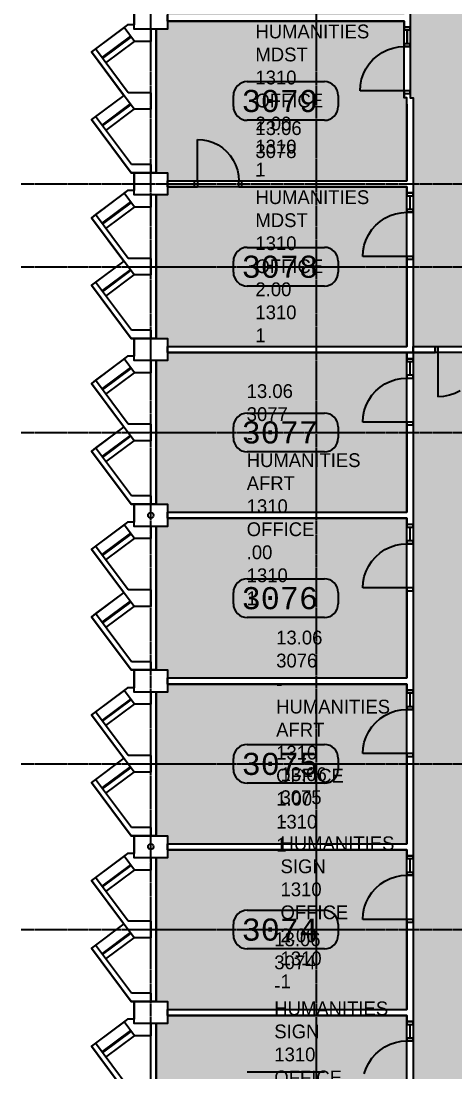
# Model space of a CAD drawing. Header units: millimetres. Extents: x -67062 to 59842, y -55557 to 30708.
# Drawn here: x -67062 to -59203, y 1581 to 20606 of the extents above; entities that cross this region are included whole.
import ezdxf

# ---------------------------------------------------------------- set-up
doc = ezdxf.new("R2010")
doc.units = ezdxf.units.MM
doc.header["$MEASUREMENT"] = 0
doc.linetypes.add('PCENTRE', pattern=[50.8, 31.75, -6.35, 6.35, -6.35])
doc.linetypes.add('PCENTRE2', pattern=[28.575, 19.05, -3.175, 3.175, -3.175])
for name, color, linetype in [('Boundaries_and_building_grids', 140, 'PCENTRE2'), ('COLUMNS_P5', 5, 'CONTINUOUS'), ('DR', 8, 'CONTINUOUS'), ('GROS$', 1, 'CONTINUOUS'), ('HL-TMP', 7, 'CONTINUOUS'), ('RM$', 5, 'CONTINUOUS'), ('RM$TXT', 5, 'CONTINUOUS'), ('SAPSE_P7', 9, 'CONTINUOUS'), ('WA', 6, 'CONTINUOUS'), ('WA_EXT', 7, 'CONTINUOUS'), ('WN', 4, 'CONTINUOUS')]:
    doc.layers.add(name, color=color, linetype=linetype)
doc.styles.add('MONOTXT', font='monotxt.shx')

msp = doc.modelspace()

# ---------------------------------------------------------------- hatches: boundary and pattern name
at = {"layer": 'HL-TMP', "linetype": 'Continuous', "true_color": 0xffff00}
h = msp.add_hatch(color=2, dxfattribs=at)
h.paths.add_polyline_path([(-10767, -27742), (-10912, -27742), (-10912, -27592), (-11133, -27592), (-11345, -27255), (-13079, -27255), (-13292, -27592), (-13512, -27592), (-13512, -27742), (-13657, -27742), (-13657, -32257), (-12397, -32257), (-10767, -32257)], flags=0)
h.paths.add_polyline_path([(5687, -32042), (5588, -32042), (5588, -31897), (168, -31897), (168, -33127), (168, -34787), (5588, -34787), (5588, -34642), (5687, -34642)], flags=0)
h.paths.add_polyline_path([(5687, -29042), (5588, -29042), (5588, -27252), (4488, -27252), (4488, -27742), (4088, -27742), (4088, -27252), (168, -27252), (168, -30127), (168, -31787), (5588, -31787), (5588, -31642), (5687, -31642)], flags=0)
h.paths.add_polyline_path([(-34822, -41912), (-35819, -41912), (-37657, -41912), (-37657, -46642), (-37512, -46642), (-37512, -46742), (-34912, -46742), (-34912, -46242), (-34822, -46242)], flags=0)
h.paths.add_polyline_path([(-30234, -41912), (-31197, -41912), (-34712, -41912), (-34712, -46242), (-34512, -46242), (-34512, -46742), (-31912, -46742), (-31912, -46642), (-31512, -46642), (-31512, -46742), (-30234, -46741)], flags=0)
h.paths.add_polyline_path([(-25767, -41912), (-28197, -41912), (-30124, -41912), (-30124, -46741), (-28912, -46742), (-28912, -46642), (-28512, -46642), (-28512, -46742), (-25912, -46742), (-25912, -46642), (-25767, -46642)], flags=0)
h.paths.add_polyline_path([(-22767, -41912), (-25197, -41912), (-25657, -41912), (-25657, -46642), (-25512, -46642), (-25512, -46742), (-22912, -46742), (-22912, -46642), (-22767, -46642)], flags=0)
h.paths.add_polyline_path([(-19767, -41912), (-22197, -41912), (-22657, -41912), (-22657, -46642), (-22512, -46642), (-22512, -46742), (-19912, -46742), (-19912, -46642), (-19767, -46642)], flags=0)
h.paths.add_polyline_path([(-16767, -41912), (-19197, -41912), (-19657, -41912), (-19657, -46642), (-19512, -46642), (-19512, -46742), (-16912, -46742), (-16912, -46642), (-16767, -46642)], flags=0)
h.paths.add_polyline_path([(-13767, -41912), (-16197, -41912), (-16657, -41912), (-16657, -46642), (-16512, -46642), (-16512, -46742), (-13912, -46742), (-13912, -46642), (-13767, -46642)], flags=0)
h.paths.add_polyline_path([(-10767, -41912), (-13197, -41912), (-13657, -41912), (-13657, -46642), (-13512, -46642), (-13512, -46742), (-10912, -46742), (-10912, -46642), (-10767, -46642)], flags=0)
h.paths.add_polyline_path([(-7767, -41912), (-10197, -41912), (-10657, -41912), (-10657, -46642), (-10512, -46642), (-10512, -46742), (-7912, -46742), (-7912, -46642), (-7767, -46642)], flags=0)
h.paths.add_polyline_path([(-4767, -41912), (-7197, -41912), (-7657, -41912), (-7657, -46642), (-7512, -46642), (-7512, -46742), (-4912, -46742), (-4912, -46642), (-4767, -46642)], flags=0)
h.paths.add_polyline_path([(-1767, -41912), (-4197, -41912), (-4657, -41912), (-4657, -46642), (-4512, -46642), (-4512, -46742), (-1912, -46742), (-1912, -46242), (-1767, -46242)], flags=0)
h.paths.add_polyline_path([(1233, -42397), (-1050, -42397), (-1657, -42397), (-1657, -46242), (-1512, -46242), (-1512, -46742), (1088, -46742), (1088, -46642), (1233, -46642)], flags=0)
h.paths.add_polyline_path([(5688, -42542), (5588, -42542), (5588, -42142), (5688, -42142), (5688, -40897), (168, -40897), (168, -42127), (168, -42287), (1343, -42287), (1343, -46642), (1488, -46642), (1488, -46742), (4088, -46742), (4088, -46642), (4488, -46642), (4488, -46742), (5648, -46742), (5687, -46702), (5687, -45542), (5588, -45542), (5588, -45142), (5688, -45142)], flags=0)
h.paths.add_polyline_path([(5588, -37897), (168, -37897), (168, -39127), (168, -40787), (5688, -40787), (5688, -39542), (5588, -39542)], flags=0)
h.paths.add_polyline_path([(-61767, -37877), (-60072, -37877), (-60072, -36887), (-60072, -36397), (-64412, -36397), (-64412, -36542), (-64612, -36542), (-64612, -39142), (-64412, -39142), (-64412, -39542), (-64712, -39542), (-64712, -40852), (-64673, -40892), (-63412, -40892), (-63412, -40492), (-61767, -40492)], flags=0)
h.paths.add_polyline_path([(-60072, -33842), (-60072, -33397), (-64412, -33397), (-64412, -33542), (-64612, -33542), (-64612, -36142), (-64412, -36142), (-64412, -36287), (-60072, -36287)], flags=0)
h.paths.add_polyline_path([(-60072, -30827), (-60072, -30397), (-64412, -30397), (-64412, -30542), (-64612, -30542), (-64612, -33142), (-64412, -33142), (-64412, -33287), (-60072, -33287)], flags=0)
h.paths.add_polyline_path([(-60072, -27857), (-60072, -27397), (-64412, -27397), (-64412, -27542), (-64612, -27542), (-64612, -30142), (-64412, -30142), (-64412, -30287), (-60072, -30287)], flags=0)
h.paths.add_polyline_path([(-60072, -24857), (-60072, -24397), (-64412, -24397), (-64412, -24542), (-64612, -24542), (-64612, -27142), (-64412, -27142), (-64412, -27287), (-60072, -27287)], flags=0)
h.paths.add_polyline_path([(-60072, -21857), (-60072, -21397), (-64412, -21397), (-64412, -21542), (-64612, -21542), (-64612, -24142), (-64412, -24142), (-64412, -24287), (-60072, -24287)], flags=0)
h.paths.add_polyline_path([(-60072, -18857), (-60072, -18397), (-64412, -18397), (-64412, -18542), (-64612, -18542), (-64612, -21142), (-64412, -21142), (-64412, -21287), (-60072, -21287)], flags=0)
h.paths.add_polyline_path([(-60072, -15857), (-60072, -15397), (-64412, -15397), (-64412, -15542), (-64612, -15542), (-64612, -18142), (-64412, -18142), (-64412, -18287), (-60072, -18287)], flags=0)
h.paths.add_polyline_path([(-60072, -12857), (-60072, -12397), (-64412, -12397), (-64412, -12542), (-64612, -12542), (-64612, -15142), (-64412, -15142), (-64412, -15287), (-60072, -15287)], flags=0)
h.paths.add_polyline_path([(-60072, -9857), (-60072, -9397), (-64412, -9397), (-64412, -9542), (-64612, -9542), (-64612, -12142), (-64412, -12142), (-64412, -12287), (-60072, -12287)], flags=0)
h.paths.add_polyline_path([(-60072, -6857), (-60072, -6397), (-64412, -6397), (-64412, -6542), (-64612, -6542), (-64612, -9142), (-64412, -9142), (-64412, -9287), (-60072, -9287)], flags=0)
h.paths.add_polyline_path([(-60072, -3827), (-60072, -3397), (-64412, -3397), (-64412, -3542), (-64612, -3542), (-64612, -6142), (-64412, -6142), (-64412, -6287), (-60072, -6287)], flags=0)
h.paths.add_polyline_path([(-60072, -827), (-60072, -252), (-64412, -252), (-64412, -542), (-64612, -542), (-64612, -3142), (-64412, -3142), (-64412, -3287), (-60072, -3287)], flags=0)
h.paths.add_polyline_path([(-60072, 2143), (-60072, 2603), (-64412, 2603), (-64412, 2458), (-64612, 2458), (-64612, 308), (-64412, 308), (-64412, -142), (-60072, -142)], flags=0)
h.paths.add_polyline_path([(-60072, 5143), (-60072, 5603), (-64412, 5603), (-64412, 5458), (-64612, 5458), (-64612, 2858), (-64412, 2858), (-64412, 2713), (-60072, 2713)], flags=0)
h.paths.add_polyline_path([(-60072, 8143), (-60072, 8603), (-64412, 8603), (-64412, 8458), (-64612, 8458), (-64612, 5858), (-64412, 5858), (-64412, 5713), (-60072, 5713)], flags=0)
h.paths.add_polyline_path([(-60072, 11143), (-60072, 11603), (-64412, 11603), (-64412, 11458), (-64612, 11458), (-64612, 8858), (-64412, 8858), (-64412, 8713), (-60072, 8713)], flags=0)
h.paths.add_polyline_path([(-60072, 14143), (-60072, 14603), (-64412, 14603), (-64412, 14458), (-64612, 14458), (-64612, 11858), (-64412, 11858), (-64412, 11713), (-60072, 11713)], flags=0)
h.paths.add_polyline_path([(-64612, 17458), (-64612, 14858), (-64412, 14858), (-64412, 14713), (-60072, 14713), (-60072, 17603), (-64412, 17603), (-64412, 17458)], flags=0)
h.paths.add_polyline_path([(-64612, 20458), (-64612, 17858), (-64412, 17858), (-64412, 17713), (-60072, 17713), (-60072, 19213), (-60122, 19213), (-60122, 20603), (-64412, 20603), (-64412, 20458)], flags=0)
h.paths.add_polyline_path([(-60122, 23143), (-60122, 23603), (-64412, 23603), (-64412, 23458), (-64612, 23458), (-64612, 20858), (-64412, 20858), (-64412, 20713), (-60122, 20713)], flags=0)
h.paths.add_polyline_path([(-60122, 27808), (-63412, 27808), (-63412, 28208), (-63530, 28208), (-64673, 28208), (-64712, 28168), (-64712, 26858), (-64412, 26858), (-64412, 26458), (-64612, 26458), (-64612, 23858), (-64412, 23858), (-64412, 23713), (-60122, 23713), (-60122, 25343)], flags=0)
h.paths.add_polyline_path([(-52812, 26458), (-53012, 26458), (-53012, 26858), (-52713, 26858), (-52713, 28168), (-52752, 28208), (-54012, 28208), (-54012, 27808), (-57302, 27808), (-57302, 25343), (-57302, 23713), (-53012, 23713), (-53012, 23858), (-52812, 23858)], flags=0)
h.paths.add_polyline_path([(-52812, 23458), (-53012, 23458), (-53012, 23603), (-57302, 23603), (-57302, 22343), (-57302, 20713), (-53012, 20713), (-53012, 20858), (-52812, 20858)], flags=0)
h.paths.add_polyline_path([(-52713, -33542), (-53012, -33542), (-53012, -33397), (-57352, -33397), (-57352, -34642), (-57352, -36287), (-53012, -36287), (-53012, -36142), (-52712, -36142)], flags=0)
h.paths.add_polyline_path([(-52712, -36542), (-53012, -36542), (-53012, -36397), (-57352, -36397), (-57352, -37687), (-57352, -37877), (-55647, -37877), (-55647, -40492), (-54002, -40492), (-54002, -40892), (-52752, -40892), (-52713, -40852), (-52713, -39542), (-53012, -39542), (-53012, -39142), (-52712, -39142)], flags=0)
h.paths.add_polyline_path([(-55757, -37987), (-58957, -37987), (-61657, -37987), (-61657, -40492), (-60012, -40492), (-60012, -40892), (-59798, -40892), (-59332, -41358), (-59185, -41419), (-58229, -41419), (-58083, -41358), (-57616, -40892), (-57402, -40892), (-57402, -40492), (-55757, -40492)], flags=0)
h.paths.add_polyline_path([(-53012, 11858), (-52812, 11858), (-52812, 14458), (-53012, 14458), (-53012, 14603), (-57352, 14603), (-57352, 10343), (-57352, 10213), (-52812, 10213), (-52812, 11458), (-53012, 11458)], flags=0)
h.paths.add_polyline_path([(-52687, -542), (-57352, -542), (-57352, -1627), (-57352, -4787), (-52687, -4787), (-52687, -3542), (-53012, -3542), (-53012, -3142), (-52687, -3142)], flags=0)
h.paths.add_polyline_path([(20878, 14143), (20878, 16103), (16388, 16103), (16388, 14858), (16588, 14858), (16588, 14458), (16388, 14458), (16388, 13213), (20878, 13213)], flags=0)
h.paths.add_polyline_path([(20878, 19103), (16388, 19103), (16388, 17858), (16588, 17858), (16588, 17458), (16388, 17458), (16388, 16213), (20878, 16213), (20878, 17143)], flags=0)
h.paths.add_polyline_path([(28288, -542), (27988, -542), (27988, 53), (23598, 53), (23598, -1692), (23598, -3287), (27988, -3287), (27988, -3142), (28288, -3142)], flags=0)
h.paths.add_polyline_path([(20878, 25103), (16388, 25103), (16388, 23858), (16588, 23858), (16588, 23458), (16388, 23458), (16388, 22213), (20878, 22213), (20878, 23143)], flags=0)
h.paths.add_polyline_path([(20878, 27808), (17588, 27808), (17588, 28208), (16327, 28208), (16288, 28168), (16288, 26858), (16588, 26858), (16588, 26458), (16388, 26458), (16388, 25213), (20878, 25213), (20878, 26143)], flags=0)
h.paths.add_polyline_path([(28188, 26458), (27988, 26458), (27988, 26858), (28288, 26858), (28288, 28168), (28248, 28208), (26988, 28208), (26988, 27808), (23598, 27808), (23598, 25343), (23598, 25213), (28188, 25213)], flags=0)
h.paths.add_polyline_path([(27988, 23858), (28188, 23858), (28188, 25103), (23598, 25103), (23598, 22343), (23598, 22213), (28188, 22213), (28188, 23458), (27988, 23458)], flags=0)
h.paths.add_polyline_path([(28188, 20458), (27988, 20458), (27988, 20858), (28188, 20858), (28188, 22103), (23598, 22103), (23598, 19343), (23598, 19213), (28188, 19213)], flags=0)
h.paths.add_polyline_path([(28188, 19103), (23598, 19103), (23598, 16343), (23598, 16213), (28188, 16213), (28188, 17458), (27988, 17458), (27988, 17858), (28188, 17858)], flags=0)
h.paths.add_polyline_path([(28188, 16103), (23598, 16103), (23598, 13343), (23598, 13343), (23598, 13213), (28188, 13213), (28188, 14458), (27988, 14458), (27988, 14858), (28188, 14858)], flags=0)
h.paths.add_polyline_path([(27988, 11858), (28188, 11858), (28188, 13103), (23598, 13103), (23598, 10343), (23598, 10213), (28188, 10213), (28188, 11458), (27988, 11458)], flags=0)
h.paths.add_polyline_path([(27988, 8858), (28188, 8858), (28188, 10103), (23598, 10103), (23598, 7343), (23598, 7180), (28287, 7180), (28288, 8458), (27988, 8458)], flags=0)
h.paths.add_polyline_path([(28287, 7070), (23598, 7070), (23598, 4343), (23598, 4246), (28287, 4248), (28288, 5458), (27988, 5458), (27988, 5858), (28288, 5858)], flags=0)
h.paths.add_polyline_path([(20928, -9397), (16588, -9397), (16588, -9542), (16263, -9542), (16263, -12142), (16588, -12142), (16588, -12287), (20928, -12287), (20928, -11247)], flags=0)
h.paths.add_polyline_path([(20928, -12802), (20928, -12397), (16588, -12397), (16588, -12542), (16263, -12542), (16263, -15142), (16588, -15142), (16588, -15287), (20928, -15287)], flags=0)
h.paths.add_polyline_path([(20928, -15802), (20928, -15397), (16588, -15397), (16588, -15542), (16263, -15542), (16263, -18142), (16588, -18142), (16588, -18342), (20928, -18342)], flags=0)
h.paths.add_polyline_path([(20928, -18857), (20928, -18452), (16588, -18452), (16588, -18542), (16263, -18542), (16263, -21142), (16588, -21142), (16588, -21287), (20928, -21287)], flags=0)
h.paths.add_polyline_path([(20928, -21857), (20928, -21397), (16588, -21397), (16588, -21542), (16263, -21542), (16263, -24142), (16588, -24142), (16588, -24287), (20928, -24287)], flags=0)
h.paths.add_polyline_path([(20668, -27857), (20668, -27397), (16588, -27397), (16588, -29042), (16288, -29042), (16288, -30142), (16588, -30142), (16588, -30287), (20668, -30287)], flags=0)
h.paths.add_polyline_path([(20668, -30827), (20668, -30397), (16588, -30397), (16588, -30542), (16288, -30542), (16288, -33142), (16588, -33142), (16588, -33287), (20668, -33287)], flags=0)
h.paths.add_polyline_path([(20668, -33857), (20668, -33397), (16588, -33397), (16588, -33542), (16288, -33542), (16288, -36142), (16588, -36142), (16588, -36287), (20668, -36287)], flags=0)
h.paths.add_polyline_path([(20668, -36887), (20668, -36397), (16588, -36397), (16588, -36542), (16288, -36542), (16288, -39142), (16588, -39142), (16588, -39542), (16288, -39542), (16288, -40852), (16327, -40892), (17578, -40892), (17578, -40492), (19223, -40492), (19223, -37877), (20668, -37877)], flags=0)
h.paths.add_polyline_path([(25233, -37987), (22033, -37987), (19333, -37987), (19333, -40492), (20978, -40492), (20978, -40892), (21192, -40892), (21658, -41358), (21805, -41419), (22761, -41419), (22907, -41358), (23140, -41125), (23374, -40892), (23588, -40892), (23588, -40492), (25233, -40492)], flags=0)
h.paths.add_polyline_path([(28188, -36542), (27988, -36542), (27988, -36397), (23898, -36397), (23898, -37687), (23898, -37877), (25343, -37877), (25343, -40492), (26988, -40492), (26988, -40892), (28248, -40892), (28288, -40852), (28288, -39542), (27988, -39542), (27988, -39142), (28188, -39142)], flags=0)
h.paths.add_polyline_path([(28188, -33542), (27988, -33542), (27988, -33397), (23898, -33397), (23898, -34657), (23898, -36287), (27988, -36287), (27988, -36142), (28188, -36142)], flags=0)
h.paths.add_polyline_path([(28188, -30542), (27988, -30542), (27988, -30397), (23898, -30397), (23898, -31627), (23898, -33287), (27988, -33287), (27988, -33142), (28188, -33142)], flags=0)
h.paths.add_polyline_path([(28188, -27542), (27988, -27542), (27988, -27397), (23898, -27397), (23898, -28657), (23898, -30287), (27988, -30287), (27988, -30142), (28188, -30142)], flags=0)
h.paths.add_polyline_path([(28188, -24542), (27988, -24542), (27988, -24397), (23898, -24397), (23898, -25657), (23898, -27287), (27988, -27287), (27988, -27142), (28188, -27142)], flags=0)
h.paths.add_polyline_path([(28188, -21542), (27988, -21542), (27988, -21397), (23898, -21397), (23898, -22657), (23898, -24287), (27988, -24287), (27988, -24142), (28188, -24142)], flags=0)
h.paths.add_polyline_path([(28188, -18542), (27988, -18542), (27988, -18397), (23898, -18397), (23898, -19657), (23898, -21287), (27988, -21287), (27988, -21142), (28188, -21142)], flags=0)
h.paths.add_polyline_path([(28188, -15542), (27988, -15542), (27988, -15142), (28188, -15142), (28188, -13897), (23898, -13897), (23898, -15157), (23898, -18287), (27988, -18287), (27988, -18142), (28188, -18142)], flags=0)
h.paths.add_polyline_path([(28188, -9542), (27988, -9542), (27988, -9397), (23898, -9397), (23898, -10657), (23898, -13787), (28188, -13787), (28188, -12542), (27988, -12542), (27988, -12142), (28188, -12142)], flags=0)
h.paths.add_polyline_path([(28288, -6542), (27988, -6542), (27988, -6142), (28288, -6142), (28288, -3542), (27988, -3542), (27988, -3397), (23898, -3397), (23898, -4657), (23898, -9287), (27988, -9287), (27988, -9142), (28288, -9142)], flags=0)
at = {"layer": 'HL-TMP', "linetype": 'Continuous', "true_color": 0x666666}
h = msp.add_hatch(color=251, dxfattribs=at)
h.paths.add_polyline_path([(-16822, -34092), (-19602, -34092), (-19602, -34882), (-19602, -40092), (-17412, -40092), (-16822, -40092), (-16822, -38882)], flags=0)
h.paths.add_polyline_path([(14588, 6341), (14422, 6741), (13621, 7542), (13221, 7708), (8855, 7708), (8455, 7542), (7653, 6741), (7488, 6341), (7488, 4358), (14588, 4358)], flags=0)
h.paths.add_polyline_path([(-43912, 6341), (-44078, 6741), (-44879, 7542), (-45279, 7708), (-49645, 7708), (-50045, 7542), (-50847, 6741), (-51012, 6341), (-51012, 4358), (-43912, 4358)], flags=0)
h.paths.add_polyline_path([(-43912, -27542), (-51012, -27542), (-51012, -29525), (-50847, -29925), (-50045, -30726), (-49645, -30892), (-45279, -30892), (-44879, -30726), (-44078, -29925), (-43912, -29525)], flags=0)
h.paths.add_polyline_path([(14588, -27542), (7488, -27542), (7488, -29525), (7653, -29925), (8455, -30726), (8855, -30892), (13221, -30892), (13621, -30726), (14422, -29925), (14588, -29525)], flags=0)
h.paths.add_polyline_path([(-10822, -34092), (-13982, -34092), (-13982, -39982), (-12402, -39982), (-10822, -39982)], flags=0)
h.paths.add_polyline_path([(23488, 4343), (23488, 7343), (23488, 10343), (23488, 13343), (23488, 16343), (23488, 19343), (23488, 22343), (23488, 25343), (23488, 28103), (20988, 28103), (20988, 26143), (20988, 23143), (20988, 20143), (20988, 17143), (20988, 14143), (20988, 12736), (20988, 11331), (20988, 9928), (20988, 6811), (20988, 5308), (20988, 3958), (20183, 3958), (16313, 3958), (16313, 2933), (16313, 308), (20928, 308), (20928, -92), (21391, -92), (22991, -92), (23488, -92), (23488, 1343)], flags=0)
h.paths.add_polyline_path([(21038, -202), (21038, -24397), (16588, -24397), (16588, -24542), (14813, -24542), (14813, -27142), (16588, -27142), (16588, -27287), (20778, -27287), (20778, -37877), (23788, -37877), (23788, -3397), (23488, -3397), (23488, -202)], flags=0)
h.paths.add_polyline_path([(-1767, -24542), (-1767, -27142), (7263, -27142), (7263, -24542)], flags=0)
h.paths.add_polyline_path([(-1512, -27252), (58, -27252), (58, -32367), (-1512, -32367)], flags=0)
h.paths.add_polyline_path([(-10602, -33982), (-10602, -40202), (-9322, -40202), (-9322, -33982)], flags=0)
h.paths.add_polyline_path([(-34912, -32367), (-34912, -33982), (58, -33982), (58, -32367)], flags=0)
h.paths.add_polyline_path([(58, -38327), (58, -34092), (-1512, -34092), (-1512, -40202), (-1657, -40202), (-1657, -41752), (-1657, -42287), (-1050, -42287), (58, -42287), (58, -42127), (58, -39127)], flags=0)
h.paths.add_polyline_path([(-1767, -40202), (-2903, -40202), (-8302, -40202), (-9212, -40202), (-9212, -41752), (-9212, -41802), (-7197, -41802), (-4197, -41802), (-1767, -41802), (-1767, -41752)], flags=0)
h.paths.add_polyline_path([(-37712, -40202), (-37712, -41802), (-9322, -41802), (-9322, -40202), (-14202, -40202), (-14202, -39602), (-16602, -39602), (-16602, -40202), (-19822, -40202), (-19822, -39602), (-22222, -39602), (-22222, -40202)], flags=0)
h.paths.add_polyline_path([(-36512, -27252), (-36512, -40202), (-34912, -40202), (-34912, -27252)], flags=0)
h.paths.add_polyline_path([(-31602, -33982), (-30322, -33982), (-30322, -40202), (-31602, -40202)], flags=0)
h.paths.add_polyline_path([(-43687, -24542), (-43687, -27142), (-34712, -27142), (-34712, -24542)], flags=0)
h.paths.add_polyline_path([(-59962, 14603), (-59962, -37877), (-57462, -37877), (-57462, -27142), (-51237, -27142), (-51237, -24542), (-57462, -24542), (-57462, -142), (-57352, -142), (-57352, 308), (-52737, 308), (-52737, 3958), (-57462, 3958), (-57462, 14603)], flags=0)
h.paths.add_polyline_path([(-57412, 25343), (-57412, 28103), (-60012, 28103), (-60012, 25343), (-60012, 23143), (-60012, 20143), (-60012, 19213), (-59962, 19213), (-59962, 17143), (-59962, 14713), (-57462, 14713), (-57462, 16213), (-57412, 16213), (-57412, 16343), (-57412, 19343), (-57412, 22343)], flags=0)
h.paths.add_polyline_path([(-43687, 3958), (-43687, -142), (-42412, -142), (-42412, 1158), (-34712, 1158), (-34712, -142), (-31912, -142), (-31912, 8), (-31512, 8), (-31512, -92), (-31292, -92), (-31079, -429), (-29345, -429), (-29133, -92), (-28912, -92), (-28912, 58), (-28512, 58), (-28512, -92), (-28292, -92), (-28079, -429), (-26345, -429), (-26133, -92), (-25912, -92), (-25912, 58), (-25512, 58), (-25512, -92), (-25292, -92), (-25079, -429), (-23345, -429), (-23133, -92), (-22912, -92), (-22912, 58), (-22512, 58), (-22512, -92), (-22292, -92), (-22079, -429), (-20345, -429), (-20133, -92), (-19912, -92), (-19912, 58), (-19512, 58), (-19512, -92), (-19292, -92), (-19079, -429), (-17345, -429), (-17133, -92), (-16912, -92), (-16912, 58), (-16512, 58), (-16512, -92), (-16292, -92), (-16079, -429), (-14345, -429), (-14133, -92), (-13912, -92), (-13912, 58), (-13512, 58), (-13512, -92), (-13292, -92), (-13079, -429), (-11345, -429), (-11133, -92), (-10912, -92), (-10912, 58), (-10512, 58), (-10512, -92), (-10292, -92), (-10079, -429), (-8345, -429), (-8133, -92), (-7912, -92), (-7912, 58), (-7512, 58), (-7512, -92), (-7292, -92), (-7079, -429), (-5345, -429), (-5133, -92), (-4912, -92), (-4912, 8), (-1767, 8), (-1767, 1158), (5988, 1158), (5988, -142), (7263, -142), (7263, 3958)], flags=0)
h.paths.add_polyline_path([(-32062, -142), (-34712, -142), (-34712, -27142), (-31787, -27142), (-31787, -26921), (-31575, -26709), (-31575, -24975), (-31787, -24763), (-31787, -24542), (-32312, -24542), (-32312, -24142), (-31787, -24142), (-31787, -23921), (-31575, -23709), (-31575, -21975), (-31787, -21763), (-31787, -21542), (-32312, -21542), (-32312, -21142), (-31787, -21142), (-31787, -20921), (-31575, -20709), (-31575, -18975), (-31787, -18763), (-31787, -18542), (-32312, -18542), (-32312, -18142), (-31787, -18142), (-31787, -17921), (-31575, -17709), (-31575, -15975), (-31787, -15763), (-31787, -15542), (-32312, -15542), (-32312, -15142), (-31787, -15142), (-31787, -14921), (-31575, -14709), (-31575, -12975), (-31787, -12763), (-31787, -12542), (-32312, -12542), (-32312, -12142), (-31787, -12142), (-31787, -11921), (-31575, -11709), (-31575, -9975), (-31787, -9763), (-31787, -9542), (-32312, -9542), (-32312, -9142), (-31787, -9142), (-31787, -8921), (-31575, -8709), (-31575, -6975), (-31787, -6763), (-31787, -6542), (-32312, -6542), (-32312, -6142), (-31787, -6142), (-31787, -5921), (-31575, -5709), (-31575, -3975), (-31787, -3763), (-31787, -3542), (-32312, -3542), (-32312, -3142), (-31787, -3142), (-31787, -2921), (-31575, -2709), (-31575, -975), (-31787, -763), (-31787, -542), (-32062, -542)], flags=0)
h.paths.add_polyline_path([(-4637, -27142), (-1767, -27142), (-1767, 8), (-4512, 8), (-4512, -142), (-4362, -142), (-4362, -542), (-4637, -542), (-4637, -763), (-4849, -975), (-4849, -2709), (-4637, -2921), (-4637, -3142), (-4312, -3142), (-4312, -3542), (-4637, -3542), (-4637, -3763), (-4849, -3975), (-4849, -5709), (-4637, -5921), (-4637, -6142), (-4312, -6142), (-4312, -6542), (-4637, -6542), (-4637, -6763), (-4849, -6975), (-4849, -8709), (-4637, -8921), (-4637, -9142), (-4312, -9142), (-4312, -9542), (-4637, -9542), (-4637, -9763), (-4849, -9975), (-4849, -11709), (-4637, -11921), (-4637, -12142), (-4312, -12142), (-4312, -12542), (-4637, -12542), (-4637, -12763), (-4849, -12975), (-4849, -14709), (-4637, -14921), (-4637, -15142), (-4312, -15142), (-4312, -15542), (-4637, -15542), (-4637, -15763), (-4849, -15975), (-4849, -17709), (-4637, -17921), (-4637, -18142), (-4312, -18142), (-4312, -18542), (-4637, -18542), (-4637, -18763), (-4849, -18975), (-4849, -20709), (-4637, -20921), (-4637, -21142), (-4312, -21142), (-4312, -21542), (-4637, -21542), (-4637, -21763), (-4849, -21975), (-4849, -23709), (-4637, -23921), (-4637, -24142), (-4312, -24142), (-4312, -24542), (-4637, -24542), (-4637, -24763), (-4849, -24975), (-4849, -26709), (-4637, -26921)], flags=0)
h.paths.add_polyline_path([(33, 3958), (1033, 3958), (1033, 5658), (1233, 5658), (1233, 12958), (33, 12958)], flags=0)

# ---------------------------------------------------------------- linework, layer by layer
at = {"layer": 'Boundaries_and_building_grids', "color": 140, "linetype": 'PCENTRE', "lineweight": -3}
for p, q in [((-64712, -43392), (-64712, 30708)), ((-61712, -43392), (-61712, 30708)), ((-67062, 17658), (30638, 17658)), ((-67062, 16158), (30638, 16158)), ((-67062, 13158), (30638, 13158)), ((-67062, 7158), (30638, 7158)), ((-67062, 4158), (30638, 4158))]:
    msp.add_line(p, q, dxfattribs=at)
at = {"layer": 'COLUMNS_P5', "linetype": 'Continuous'}
for points in [[(-65012, 20458), (-65012, 20858), (-64412, 20858), (-64412, 20458), (-65012, 20458)], [(-65012, 17458), (-65012, 17858), (-64412, 17858), (-64412, 17458), (-65012, 17458)], [(-65012, 14458), (-65012, 14858), (-64412, 14858), (-64412, 14458), (-65012, 14458)], [(-65012, 11458), (-65012, 11858), (-64412, 11858), (-64412, 11458), (-65012, 11458)], [(-65012, 8458), (-65012, 8858), (-64412, 8858), (-64412, 8458), (-65012, 8458)], [(-65012, 5458), (-65012, 5858), (-64412, 5858), (-64412, 5458), (-65012, 5458)], [(-65012, 2458), (-65012, 2858), (-64412, 2858), (-64412, 2458), (-65012, 2458)]]:
    msp.add_lwpolyline(points, dxfattribs=at)
at = {"layer": 'COLUMNS_P5', "linetype": 'Continuous', "lineweight": -3}
for centre in [(-64712, 11658), (-64712, 5658)]:
    msp.add_circle(centre, 50, dxfattribs=at)
at = {"layer": 'DR', "linetype": 'Continuous'}
for p, q in [((-60122, 20193), (-60122, 20443)), ((-60072, 20443), (-60072, 20193)), ((-60062, 20193), (-60062, 20443)), ((-60012, 20443), (-60012, 20193)), ((-60122, 19343), (-60922, 19343)), ((-63869, 17713), (-63869, 18463)), ((-60072, 17193), (-60072, 17443)), ((-60022, 17443), (-60022, 17193)), ((-60012, 17193), (-60012, 17443)), ((-59962, 17443), (-59962, 17193)), ((-60072, 16343), (-60872, 16343)), ((-59512, 14603), (-59512, 13803)), ((-60072, 14193), (-60072, 14443)), ((-60022, 14443), (-60022, 14193)), ((-60012, 14193), (-60012, 14443)), ((-59962, 14443), (-59962, 14193)), ((-60072, 13343), (-60872, 13343)), ((-60072, 11193), (-60072, 11443)), ((-60022, 11443), (-60022, 11193)), ((-60012, 11193), (-60012, 11443)), ((-59962, 11443), (-59962, 11193)), ((-60072, 10343), (-60872, 10343)), ((-60072, 8193), (-60072, 8443)), ((-60022, 8443), (-60022, 8193)), ((-60012, 8193), (-60012, 8443)), ((-59962, 8443), (-59962, 8193)), ((-60072, 7343), (-60872, 7343)), ((-60072, 5193), (-60072, 5443)), ((-60022, 5443), (-60022, 5193)), ((-60012, 5193), (-60012, 5443)), ((-59962, 5443), (-59962, 5193)), ((-60072, 4343), (-60872, 4343)), ((-60072, 2193), (-60072, 2443)), ((-60022, 2443), (-60022, 2193)), ((-60012, 2193), (-60012, 2443)), ((-59962, 2443), (-59962, 2193))]:
    msp.add_line(p, q, dxfattribs=at)
at = {"layer": 'DR'}
for p, q in [((-60688, 19909), (-60609, 19978)), ((-60609, 19978), (-60522, 20036)), ((-60522, 20036), (-60428, 20082)), ((-60428, 20082), (-60329, 20116)), ((-60329, 20116), (-60227, 20136)), ((-60227, 20136), (-60122, 20143)), ((-60815, 19743), (-60757, 19830)), ((-60757, 19830), (-60688, 19909)), ((-60895, 19550), (-60861, 19649)), ((-60861, 19649), (-60815, 19743)), ((-60922, 19343), (-60915, 19447)), ((-60915, 19447), (-60895, 19550)), ((-63869, 18463), (-63771, 18457)), ((-63771, 18457), (-63674, 18438)), ((-63674, 18438), (-63582, 18406)), ((-63582, 18406), (-63494, 18363)), ((-63494, 18363), (-63412, 18308)), ((-63412, 18308), (-63338, 18243)), ((-63338, 18243), (-63274, 18170)), ((-63274, 18170), (-63219, 18088)), ((-63219, 18088), (-63176, 18000)), ((-63176, 18000), (-63144, 17907)), ((-63144, 17907), (-63125, 17811)), ((-63125, 17811), (-63119, 17713)), ((-60279, 17116), (-60177, 17136)), ((-60177, 17136), (-60072, 17143)), ((-60638, 16909), (-60559, 16978)), ((-60559, 16978), (-60472, 17036)), ((-60472, 17036), (-60378, 17082)), ((-60378, 17082), (-60279, 17116)), ((-60811, 16649), (-60765, 16743)), ((-60765, 16743), (-60707, 16830)), ((-60707, 16830), (-60638, 16909)), ((-60845, 16550), (-60811, 16649)), ((-60872, 16343), (-60865, 16447)), ((-60865, 16447), (-60845, 16550)), ((-60472, 14036), (-60378, 14082)), ((-60378, 14082), (-60279, 14116)), ((-60279, 14116), (-60177, 14136)), ((-60177, 14136), (-60072, 14143)), ((-60707, 13830), (-60638, 13909)), ((-60638, 13909), (-60559, 13978)), ((-60559, 13978), (-60472, 14036)), ((-59112, 13910), (-59206, 13864)), ((-60811, 13649), (-60765, 13743)), ((-60765, 13743), (-60707, 13830)), ((-59408, 13810), (-59512, 13803)), ((-59305, 13830), (-59408, 13810)), ((-59206, 13864), (-59305, 13830)), ((-60865, 13447), (-60845, 13550)), ((-60845, 13550), (-60811, 13649)), ((-60872, 13343), (-60865, 13447)), ((-60559, 10978), (-60472, 11036)), ((-60472, 11036), (-60378, 11082)), ((-60378, 11082), (-60279, 11116)), ((-60279, 11116), (-60177, 11136)), ((-60177, 11136), (-60072, 11143)), ((-60707, 10830), (-60638, 10909)), ((-60638, 10909), (-60559, 10978)), ((-60811, 10649), (-60765, 10743)), ((-60765, 10743), (-60707, 10830)), ((-60865, 10447), (-60845, 10550)), ((-60845, 10550), (-60811, 10649)), ((-60872, 10343), (-60865, 10447)), ((-60559, 7978), (-60472, 8036)), ((-60472, 8036), (-60378, 8082)), ((-60378, 8082), (-60279, 8116)), ((-60279, 8116), (-60177, 8136)), ((-60177, 8136), (-60072, 8143)), ((-60765, 7743), (-60707, 7830)), ((-60707, 7830), (-60638, 7909)), ((-60638, 7909), (-60559, 7978)), ((-60845, 7550), (-60811, 7649)), ((-60811, 7649), (-60765, 7743)), ((-60872, 7343), (-60865, 7447)), ((-60865, 7447), (-60845, 7550)), ((-60177, 5136), (-60072, 5143)), ((-60638, 4909), (-60559, 4978)), ((-60559, 4978), (-60472, 5036)), ((-60472, 5036), (-60378, 5082)), ((-60378, 5082), (-60279, 5116)), ((-60279, 5116), (-60177, 5136)), ((-60765, 4743), (-60707, 4830)), ((-60707, 4830), (-60638, 4909)), ((-60845, 4550), (-60811, 4649)), ((-60811, 4649), (-60765, 4743)), ((-60872, 4343), (-60865, 4447)), ((-60865, 4447), (-60845, 4550)), ((-60378, 2082), (-60279, 2116)), ((-60279, 2116), (-60177, 2136)), ((-60177, 2136), (-60072, 2143)), ((-60707, 1830), (-60638, 1909)), ((-60638, 1909), (-60559, 1978)), ((-60559, 1978), (-60472, 2036)), ((-60472, 2036), (-60378, 2082)), ((-60811, 1649), (-60765, 1743)), ((-60765, 1743), (-60707, 1830)), ((-60845, 1550), (-60811, 1649))]:
    msp.add_line(p, q, dxfattribs=at)
at = {"layer": 'DR', "linetype": 'Continuous'}
for points in [[(-60122, 20443), (-60012, 20443), (-60012, 20493), (-60122, 20493), (-60122, 20443)], [(-60122, 20143), (-60012, 20143), (-60012, 20193), (-60122, 20193), (-60122, 20143)], [(-60122, 19293), (-60012, 19293), (-60012, 19343), (-60122, 19343), (-60122, 19293)], [(-63919, 17603), (-63919, 17713), (-63869, 17713), (-63869, 17603), (-63919, 17603)], [(-63119, 17603), (-63119, 17713), (-63069, 17713), (-63069, 17603), (-63119, 17603)], [(-60072, 17443), (-59962, 17443), (-59962, 17493), (-60072, 17493), (-60072, 17443)], [(-60072, 17143), (-59962, 17143), (-59962, 17193), (-60072, 17193), (-60072, 17143)], [(-60072, 16293), (-59962, 16293), (-59962, 16343), (-60072, 16343), (-60072, 16293)], [(-59562, 14603), (-59562, 14713), (-59512, 14713), (-59512, 14603), (-59562, 14603)], [(-60072, 14443), (-59962, 14443), (-59962, 14493), (-60072, 14493), (-60072, 14443)], [(-60072, 14143), (-59962, 14143), (-59962, 14193), (-60072, 14193), (-60072, 14143)], [(-60072, 13293), (-59962, 13293), (-59962, 13343), (-60072, 13343), (-60072, 13293)], [(-60072, 11443), (-59962, 11443), (-59962, 11493), (-60072, 11493), (-60072, 11443)], [(-60072, 11143), (-59962, 11143), (-59962, 11193), (-60072, 11193), (-60072, 11143)], [(-60072, 10293), (-59962, 10293), (-59962, 10343), (-60072, 10343), (-60072, 10293)], [(-60072, 8443), (-59962, 8443), (-59962, 8493), (-60072, 8493), (-60072, 8443)], [(-60072, 8143), (-59962, 8143), (-59962, 8193), (-60072, 8193), (-60072, 8143)], [(-60072, 7293), (-59962, 7293), (-59962, 7343), (-60072, 7343), (-60072, 7293)], [(-60072, 5443), (-59962, 5443), (-59962, 5493), (-60072, 5493), (-60072, 5443)], [(-60072, 5143), (-59962, 5143), (-59962, 5193), (-60072, 5193), (-60072, 5143)], [(-60072, 4293), (-59962, 4293), (-59962, 4343), (-60072, 4343), (-60072, 4293)], [(-60072, 2443), (-59962, 2443), (-59962, 2493), (-60072, 2493), (-60072, 2443)], [(-60072, 2143), (-59962, 2143), (-59962, 2193), (-60072, 2193), (-60072, 2143)]]:
    msp.add_lwpolyline(points, dxfattribs=at)
at = {"layer": 'GROS$', "linetype": 'Continuous', "flags": 128}
for points in [[(-60012, 23143), (-60012, 20143), (-60122, 20143), (-60122, 20603), (-64412, 20603), (-64412, 20458), (-64612, 20458), (-64612, 17858), (-64412, 17858), (-64412, 17713), (-60072, 17713), (-60072, 19103), (-60072, 19213), (-60122, 19213), (-60122, 20143), (-60012, 20143), (-60012, 19213), (-59962, 19213), (-59962, 17143), (-60072, 17143), (-60072, 17603), (-64412, 17603), (-64412, 17458), (-64612, 17458), (-64612, 14858), (-64412, 14858), (-64412, 14713), (-60072, 14713), (-60072, 17143), (-59962, 17143), (-59962, 14603), (-60072, 14603), (-60072, 14603), (-64412, 14603), (-64412, 14458), (-64612, 14458), (-64612, 11858), (-64412, 11858), (-64412, 11713), (-60072, 11713), (-60072, 14603), (-59962, 14603), (-59962, 14713), (-59512, 14713), (-59512, 14603), (-59962, 14603), (-59962, 11143), (-60072, 11143), (-60072, 11603), (-64412, 11603), (-64412, 11458), (-64612, 11458), (-64612, 8858), (-64412, 8858), (-64412, 8713), (-60072, 8713), (-60072, 11143), (-59962, 11143), (-59962, 8143), (-60072, 8143), (-60072, 8603), (-64412, 8603), (-64412, 8458), (-64612, 8458), (-64612, 5858), (-64412, 5858), (-64412, 5713), (-60072, 5713), (-60072, 8143), (-59962, 8143), (-59962, 5143), (-60072, 5143), (-60072, 5603), (-64412, 5603), (-64412, 5458), (-64612, 5458), (-64612, 2858), (-64412, 2858), (-64412, 2713), (-60072, 2713), (-60072, 5143), (-59962, 5143), (-59962, 2143), (-60072, 2143), (-60072, 2603), (-64412, 2603), (-64412, 2458), (-64612, 2458), (-64612, 308)], [(-65012, 20858), (-65012, 20536), (-65132, 20536), (-65788, 20045), (-65201, 19260), (-65788, 18821), (-65068, 17858), (-65012, 17858), (-65012, 17536), (-65132, 17536), (-65788, 17045), (-65201, 16260), (-65788, 15821), (-65068, 14858), (-65012, 14858), (-65012, 14536), (-65132, 14536), (-65788, 14045), (-65201, 13260), (-65788, 12821), (-65068, 11858), (-65012, 11858), (-65012, 11536), (-65132, 11536), (-65788, 11045), (-65201, 10260), (-65788, 9821), (-65068, 8858), (-65012, 8858), (-65012, 8536), (-65132, 8536), (-65788, 8045), (-65201, 7260), (-65788, 6821), (-65068, 5858), (-65012, 5858), (-65012, 5536), (-65132, 5536), (-65783, 5049), (-65201, 4260), (-65788, 3821), (-65068, 2858), (-65012, 2858), (-65012, 2536), (-65132, 2536), (-65788, 2045), (-65201, 1260)], [(-57462, 14603), (-59512, 14603), (-59512, 14713), (-57462, 14713)], [(-60072, -142), (-60072, 2143), (-59962, 2143), (-59962, -827)]]:
    msp.add_lwpolyline(points, dxfattribs=at)
at = {"layer": 'RM$', "linetype": 'Continuous', "flags": 128}
for points in [[(-57412, 25343), (-57412, 28103), (-60012, 28103), (-60012, 25343), (-60012, 23143), (-60012, 20143), (-60012, 19213), (-59962, 19213), (-59962, 17143), (-59962, 14713), (-59962, 14713), (-59962, 14713), (-57462, 14713), (-57462, 16213), (-57412, 16213), (-57412, 16343), (-57412, 19343), (-57412, 22343)], [(-64612, 20458), (-64612, 17858), (-64412, 17858), (-64412, 17713), (-60072, 17713), (-60072, 19213), (-60122, 19213), (-60122, 20603), (-64412, 20603), (-64412, 20458)], [(-64612, 17458), (-64612, 14858), (-64412, 14858), (-64412, 14713), (-60072, 14713), (-60072, 17603), (-64412, 17603), (-64412, 17458)], [(-60072, 14143), (-60072, 14603), (-64412, 14603), (-64412, 14458), (-64612, 14458), (-64612, 11858), (-64412, 11858), (-64412, 11713), (-60072, 11713)], [(-59962, 14603), (-59962, -37877), (-57462, -37877), (-57462, -27142), (-51237, -27142), (-51237, -24542), (-57462, -24542), (-57462, -142), (-57352, -142), (-57352, 308), (-52737, 308), (-52737, 3958), (-57462, 3958), (-57462, 14603)], [(-60072, 11143), (-60072, 11603), (-64412, 11603), (-64412, 11458), (-64612, 11458), (-64612, 8858), (-64412, 8858), (-64412, 8713), (-60072, 8713)], [(-60072, 8143), (-60072, 8603), (-64412, 8603), (-64412, 8458), (-64612, 8458), (-64612, 5858), (-64412, 5858), (-64412, 5713), (-60072, 5713)], [(-60072, 5143), (-60072, 5603), (-64412, 5603), (-64412, 5458), (-64612, 5458), (-64612, 2858), (-64412, 2858), (-64412, 2713), (-60072, 2713)], [(-60072, 2143), (-60072, 2603), (-64412, 2603), (-64412, 2458), (-64612, 2458), (-64612, 308), (-64412, 308), (-64412, -142), (-60072, -142)]]:
    msp.add_lwpolyline(points, close=True, dxfattribs=at)
at = {"layer": 'SAPSE_P7', "linetype": 'Continuous'}
for p, q in [((-62967, 19508), (-61567, 19508)), ((-63217, 19058), (-63217, 19258)), ((-61317, 19258), (-61317, 19058)), ((-61567, 18808), (-62967, 18808)), ((-62967, 16508), (-61567, 16508)), ((-63217, 16058), (-63217, 16258)), ((-61317, 16258), (-61317, 16058)), ((-61567, 15808), (-62967, 15808)), ((-62967, 13508), (-61567, 13508)), ((-63217, 13058), (-63217, 13258)), ((-61317, 13258), (-61317, 13058)), ((-61567, 12808), (-62967, 12808)), ((-62967, 10508), (-61567, 10508)), ((-63217, 10058), (-63217, 10258)), ((-61317, 10258), (-61317, 10058)), ((-61567, 9808), (-62967, 9808)), ((-62967, 7508), (-61567, 7508)), ((-63217, 7058), (-63217, 7258)), ((-61317, 7258), (-61317, 7058)), ((-61567, 6808), (-62967, 6808)), ((-62967, 4508), (-61567, 4508)), ((-63217, 4058), (-63217, 4258)), ((-61317, 4258), (-61317, 4058)), ((-61567, 3808), (-62967, 3808)), ((-62967, 1581), (-61567, 1581))]:
    msp.add_line(p, q, dxfattribs=at)
for centre, start, end in [((-62967, 19258), 90, 180), ((-61567, 19258), 0, 90), ((-62967, 19058), 180, 270), ((-61567, 19058), 270, 0), ((-62967, 16258), 90, 180), ((-61567, 16258), 0, 90), ((-62967, 16058), 180, 270), ((-61567, 16058), 270, 0), ((-62967, 13258), 90, 180), ((-61567, 13258), 0, 90), ((-62967, 13058), 180, 270), ((-61567, 13058), 270, 0), ((-62967, 10258), 90, 180), ((-61567, 10258), 0, 90), ((-62967, 10058), 180, 270), ((-61567, 10058), 270, 0), ((-62967, 7258), 90, 180), ((-61567, 7258), 0, 90), ((-62967, 7058), 180, 270), ((-61567, 7058), 270, 0), ((-62967, 4258), 90, 180), ((-61567, 4258), 0, 90), ((-62967, 4058), 180, 270), ((-61567, 4058), 270, 0)]:
    msp.add_arc(centre, 250, start, end, dxfattribs=at)
at = {"layer": 'WA', "linetype": 'Continuous'}
for p, q in [((-60012, 22293), (-60012, 20493)), ((-64412, 20603), (-64412, 20713)), ((-64412, 20603), (-60122, 20603)), ((-60122, 20603), (-60122, 20493)), ((-60122, 20493), (-60012, 20493)), ((-60122, 19293), (-60012, 19293)), ((-60122, 19293), (-60122, 19213)), ((-60012, 19293), (-60012, 19213)), ((-60072, 19103), (-60072, 17713)), ((-59962, 19213), (-59962, 17493)), ((-64412, 17603), (-64412, 17713)), ((-64412, 17713), (-63869, 17713)), ((-63119, 17713), (-60072, 17713)), ((-64412, 17603), (-63869, 17603)), ((-63119, 17603), (-60072, 17603)), ((-60072, 17603), (-60072, 17493)), ((-60072, 17493), (-59962, 17493)), ((-60072, 16293), (-59962, 16293)), ((-60072, 16293), (-60072, 14713)), ((-59962, 16293), (-59962, 14493)), ((-64412, 14603), (-64412, 14713)), ((-64412, 14713), (-60072, 14713)), ((-59962, 14713), (-59562, 14713)), ((-64412, 14603), (-60072, 14603)), ((-60072, 14603), (-60072, 14493)), ((-60072, 14493), (-59962, 14493)), ((-59962, 14603), (-59562, 14603)), ((-60072, 13293), (-59962, 13293)), ((-60072, 13293), (-60072, 11713)), ((-59962, 13293), (-59962, 11603)), ((-64412, 11603), (-64412, 11713)), ((-64412, 11713), (-60072, 11713)), ((-64412, 11603), (-60072, 11603)), ((-60072, 11603), (-60072, 11493)), ((-60072, 10293), (-59962, 10293)), ((-60072, 10293), (-60072, 8713)), ((-59962, 10293), (-59962, 8493)), ((-64412, 8603), (-64412, 8713)), ((-64412, 8713), (-60072, 8713)), ((-64412, 8603), (-60072, 8603)), ((-60072, 8603), (-60072, 8493)), ((-60072, 8493), (-59962, 8493)), ((-60072, 7293), (-59962, 7293)), ((-60072, 7293), (-60072, 5713)), ((-59962, 7293), (-59962, 5493)), ((-64412, 5603), (-64412, 5713)), ((-64412, 5713), (-60072, 5713)), ((-64412, 5603), (-60072, 5603)), ((-60072, 5603), (-60072, 5493)), ((-60072, 5493), (-59962, 5493)), ((-60072, 4293), (-59962, 4293)), ((-60072, 4293), (-60072, 2713)), ((-59962, 4293), (-59962, 2493)), ((-64412, 2603), (-64412, 2713)), ((-64412, 2713), (-60072, 2713)), ((-64412, 2603), (-60072, 2603)), ((-60072, 2603), (-60072, 2493)), ((-60072, 2493), (-59962, 2493))]:
    msp.add_line(p, q, dxfattribs=at)
at = {"layer": 'WA_EXT', "linetype": 'Continuous'}
for p, q in [((-65132, 20536), (-65196, 20488)), ((-65008, 20236), (-65196, 20488)), ((-65012, 20536), (-65132, 20536)), ((-64712, 20458), (-64712, 20236)), ((-64712, 20236), (-65008, 20236)), ((-65712, 20102), (-65788, 20045)), ((-65012, 19008), (-65788, 20045)), ((-65119, 19308), (-65712, 20102)), ((-64712, 19308), (-65119, 19308)), ((-64712, 19308), (-64712, 19008)), ((-65712, 18878), (-65788, 18821)), ((-65062, 18008), (-65712, 18878)), ((-64712, 19008), (-65012, 19008)), ((-65068, 17858), (-65788, 18821)), ((-64712, 18008), (-65062, 18008)), ((-64712, 18008), (-64712, 17858)), ((-64612, 17858), (-65068, 17858)), ((-65132, 17536), (-65196, 17488)), ((-65012, 17536), (-65132, 17536)), ((-65008, 17236), (-65196, 17488)), ((-64712, 17458), (-64712, 17236)), ((-64712, 17236), (-65008, 17236)), ((-65712, 17102), (-65788, 17045)), ((-65012, 16008), (-65788, 17045)), ((-65119, 16308), (-65712, 17102)), ((-64712, 16308), (-65119, 16308)), ((-64712, 16308), (-64712, 16008)), ((-64712, 16008), (-65012, 16008)), ((-65712, 15878), (-65788, 15821)), ((-65068, 14858), (-65788, 15821)), ((-65062, 15008), (-65712, 15878)), ((-64612, 14858), (-65068, 14858)), ((-64712, 15008), (-65062, 15008)), ((-64712, 15008), (-64712, 14858)), ((-65132, 14536), (-65196, 14488)), ((-65008, 14236), (-65196, 14488)), ((-65012, 14536), (-65132, 14536)), ((-64712, 14458), (-64712, 14236)), ((-65712, 14102), (-65788, 14045)), ((-65119, 13308), (-65712, 14102)), ((-64712, 14236), (-65008, 14236)), ((-65012, 13008), (-65788, 14045)), ((-64712, 13308), (-65119, 13308)), ((-64712, 13308), (-64712, 13008)), ((-64712, 13008), (-65012, 13008)), ((-65712, 12878), (-65788, 12821)), ((-65068, 11858), (-65788, 12821)), ((-65062, 12008), (-65712, 12878)), ((-64712, 12008), (-65062, 12008)), ((-64712, 12008), (-64712, 11858)), ((-64612, 11858), (-65068, 11858)), ((-65132, 11536), (-65196, 11488)), ((-65008, 11236), (-65196, 11488)), ((-65012, 11536), (-65132, 11536)), ((-64712, 11458), (-64712, 11236)), ((-64712, 11236), (-65008, 11236)), ((-65712, 11102), (-65788, 11045)), ((-65012, 10008), (-65788, 11045)), ((-65119, 10308), (-65712, 11102)), ((-64712, 10308), (-65119, 10308)), ((-64712, 10308), (-64712, 10008)), ((-64712, 10008), (-65012, 10008)), ((-65712, 9878), (-65788, 9821)), ((-65068, 8858), (-65788, 9821)), ((-65062, 9008), (-65712, 9878)), ((-64712, 9008), (-65062, 9008)), ((-64712, 9008), (-64712, 8858)), ((-64612, 8858), (-65068, 8858)), ((-65132, 8536), (-65196, 8488)), ((-65008, 8236), (-65196, 8488)), ((-65012, 8536), (-65132, 8536)), ((-64712, 8458), (-64712, 8236)), ((-64712, 8236), (-65008, 8236)), ((-65712, 8102), (-65788, 8045)), ((-65012, 7008), (-65788, 8045)), ((-65119, 7308), (-65712, 8102)), ((-64712, 7308), (-65119, 7308)), ((-64712, 7308), (-64712, 7008)), ((-65712, 6878), (-65788, 6821)), ((-65062, 6008), (-65712, 6878)), ((-64712, 7008), (-65012, 7008)), ((-65068, 5858), (-65788, 6821)), ((-64712, 6008), (-65062, 6008)), ((-64712, 6008), (-64712, 5858)), ((-64612, 5858), (-65068, 5858)), ((-65132, 5536), (-65196, 5488)), ((-65012, 5536), (-65132, 5536)), ((-65008, 5236), (-65196, 5488)), ((-64712, 5458), (-64712, 5236)), ((-64712, 5236), (-65008, 5236)), ((-65712, 5102), (-65788, 5045)), ((-65012, 4008), (-65788, 5045)), ((-65119, 4308), (-65712, 5102)), ((-64712, 4308), (-65119, 4308)), ((-64712, 4308), (-64712, 4008)), ((-64712, 4008), (-65012, 4008)), ((-65712, 3878), (-65788, 3821)), ((-65068, 2858), (-65788, 3821)), ((-65062, 3008), (-65712, 3878)), ((-64612, 2858), (-65068, 2858)), ((-64712, 3008), (-65062, 3008)), ((-64712, 3008), (-64712, 2858)), ((-65132, 2536), (-65196, 2488)), ((-65008, 2236), (-65196, 2488)), ((-65012, 2536), (-65132, 2536)), ((-64712, 2458), (-64712, 2236)), ((-65712, 2102), (-65788, 2045)), ((-65119, 1308), (-65712, 2102)), ((-64712, 2236), (-65008, 2236)), ((-65012, 1008), (-65788, 2045))]:
    msp.add_line(p, q, dxfattribs=at)
for points in [[(-64612, 17858), (-64612, 20458), (-65012, 20458), (-65012, 20536)], [(-64612, 14858), (-64612, 17458), (-65012, 17458), (-65012, 17536)], [(-64612, 11858), (-64612, 14458), (-65012, 14458), (-65012, 14536)], [(-64612, 8858), (-64612, 11458), (-65012, 11458), (-65012, 11536)], [(-64612, 5858), (-64612, 8458), (-65012, 8458), (-65012, 8536)], [(-64612, 2858), (-64612, 5458), (-65012, 5458), (-65012, 5536)], [(-64612, -142), (-64612, 2458), (-65012, 2458), (-65012, 2536)]]:
    msp.add_lwpolyline(points, dxfattribs=at)
at = {"layer": 'WN', "linetype": 'Continuous'}
for p, q in [((-65196, 20488), (-65712, 20102)), ((-65080, 20332), (-65596, 19946)), ((-65584, 19930), (-65068, 20316)), ((-65524, 19850), (-65008, 20236)), ((-65201, 19260), (-65712, 18878)), ((-65084, 19104), (-65596, 18722)), ((-65584, 18706), (-65072, 19088)), ((-65524, 18626), (-65012, 19008)), ((-65196, 17488), (-65712, 17102)), ((-65080, 17332), (-65596, 16946)), ((-65584, 16930), (-65068, 17316)), ((-65524, 16850), (-65008, 17236)), ((-65201, 16260), (-65712, 15878)), ((-65084, 16104), (-65596, 15722)), ((-65584, 15706), (-65072, 16088)), ((-65524, 15626), (-65012, 16008)), ((-65196, 14488), (-65712, 14102)), ((-65080, 14332), (-65596, 13946)), ((-65584, 13930), (-65068, 14316)), ((-65524, 13850), (-65008, 14236)), ((-65201, 13260), (-65712, 12878)), ((-65084, 13104), (-65596, 12722)), ((-65584, 12706), (-65072, 13088)), ((-65524, 12626), (-65012, 13008)), ((-64712, 12008), (-65062, 12008)), ((-65196, 11488), (-65712, 11102)), ((-65080, 11332), (-65596, 10946)), ((-65584, 10930), (-65068, 11316)), ((-65524, 10850), (-65008, 11236)), ((-65201, 10260), (-65712, 9878)), ((-65084, 10104), (-65596, 9722)), ((-65584, 9706), (-65072, 10088)), ((-65524, 9626), (-65012, 10008)), ((-65196, 8488), (-65712, 8102)), ((-65080, 8332), (-65596, 7946)), ((-65584, 7930), (-65068, 8316)), ((-65524, 7850), (-65008, 8236)), ((-65201, 7260), (-65712, 6878)), ((-65084, 7104), (-65596, 6722)), ((-65584, 6706), (-65072, 7088)), ((-65524, 6626), (-65012, 7008)), ((-65196, 5488), (-65712, 5102)), ((-65080, 5332), (-65596, 4946)), ((-65584, 4930), (-65068, 5316)), ((-65524, 4850), (-65008, 5236)), ((-65201, 4260), (-65712, 3878)), ((-65084, 4104), (-65596, 3722)), ((-65584, 3706), (-65072, 4088)), ((-65524, 3626), (-65012, 4008)), ((-65196, 2488), (-65712, 2102)), ((-65080, 2332), (-65596, 1946)), ((-65584, 1930), (-65068, 2316)), ((-65524, 1850), (-65008, 2236))]:
    msp.add_line(p, q, dxfattribs=at)

# ---------------------------------------------------------------- texts
at = {"layer": 'RM$TXT', "linetype": 'Continuous', "char_height": 250}
for s, insert, attachment_point in [('12.99^M^J3079^M^J-^M^JHUMANITIES^M^JMDST^M^J1310^M^JOFFICE^M^J2.00^M^J1310^M^J1^M^J', (-62817, 17791), 7), ('13.06^M^J3078^M^J-^M^JHUMANITIES^M^JMDST^M^J1310^M^JOFFICE^M^J2.00^M^J1310^M^J1^M^J', (-62817, 14791), 7), ('13.06^M^J3077^M^J-^M^JHUMANITIES^M^JAFRT^M^J1310^M^JOFFICE^M^J.00^M^J1310^M^J1^M^J', (-62975, 14031), 1), ('13.06^M^J3076^M^J-^M^JHUMANITIES^M^JAFRT^M^J1310^M^JOFFICE^M^J1.00^M^J1310^M^J1^M^J', (-62441, 9570), 1), ('13.06^M^J3075^M^J-^M^JHUMANITIES^M^JSIGN^M^J1310^M^JOFFICE^M^J2.00^M^J1310^M^J1^M^J', (-62362, 7096), 1), ('13.06^M^J3074^M^J-^M^JHUMANITIES^M^JSIGN^M^J1310^M^JOFFICE^M^J1.00^M^J1310^M^J1^M^J', (-62475, 4107), 1)]:
    msp.add_mtext(s, dxfattribs=dict(at, insert=insert, attachment_point=attachment_point))
at = {"layer": 'SAPSE_P7', "linetype": 'Continuous', "style": 'MONOTXT'}
for s, p in [('3079', (-63067, 18958)), ('3078', (-63067, 15958)), ('3077', (-63067, 12958)), ('3076', (-63067, 9958)), ('3075', (-63067, 6958)), ('3074', (-63067, 3958))]:
    msp.add_text(s, height=400, dxfattribs=at).set_placement(p)

doc.saveas('drawing.dxf')
